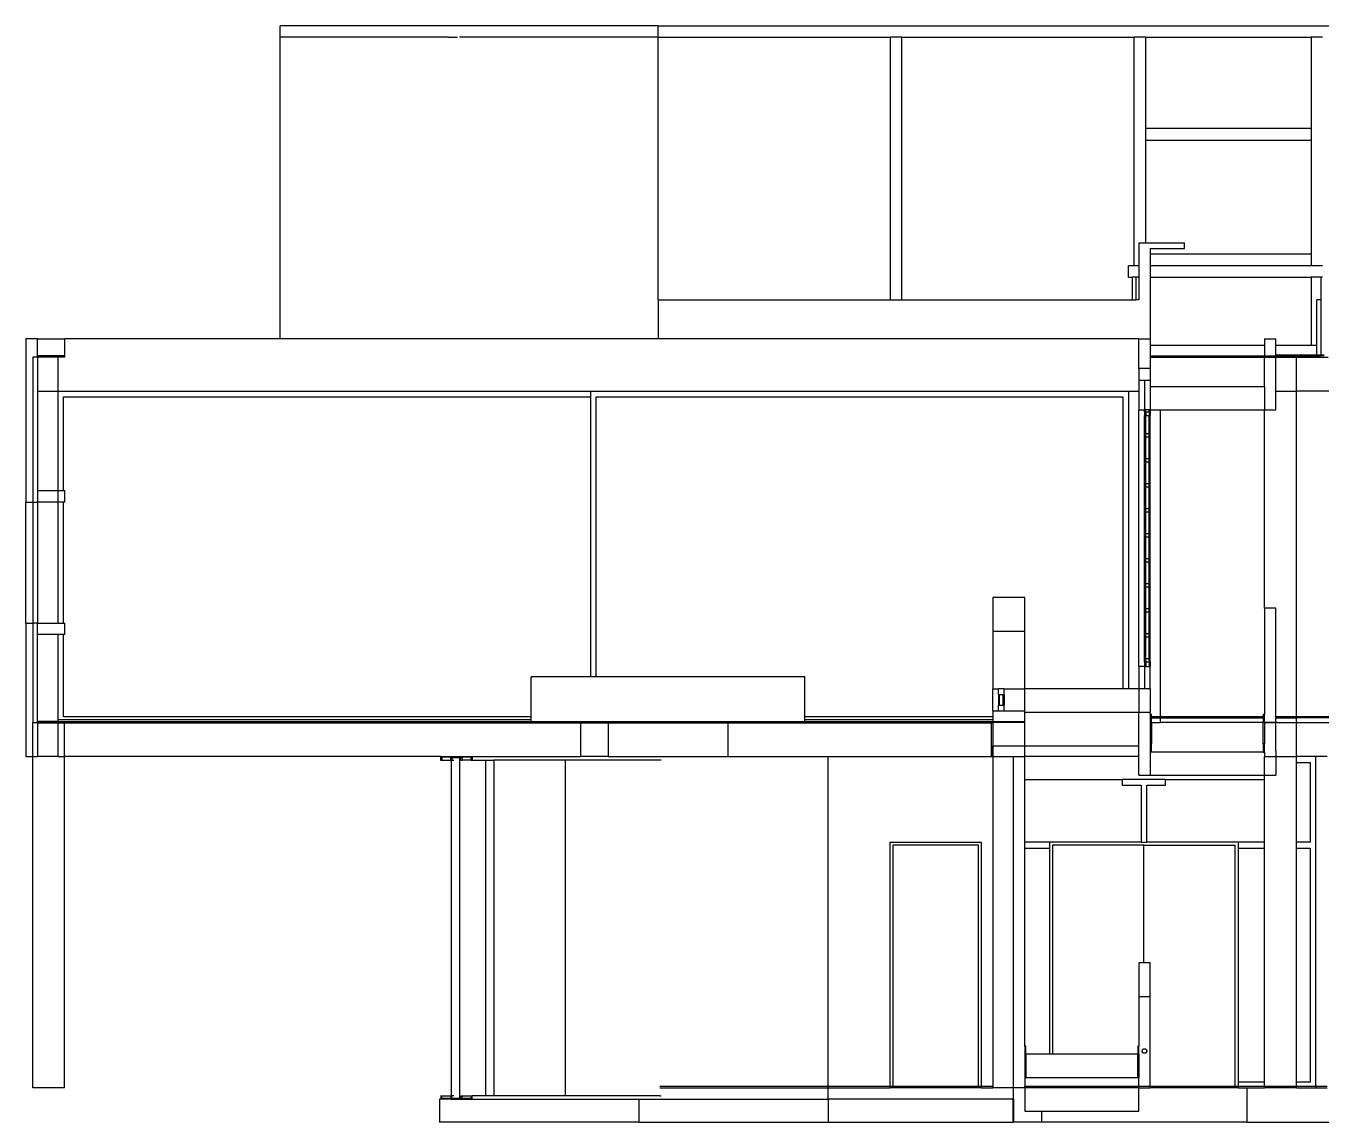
# Model space of a CAD drawing. Header units: centimetres. Extents: x -35.5 to -15.9, y -26.1 to -16.5.
# Drawn here: x -35.47 to -24.13, y -26.1 to -16.5 of the extents above; entities that cross this region are included whole.
import ezdxf

# ---------------------------------------------------------------- set-up
doc = ezdxf.new("R2010")
doc.units = ezdxf.units.CM
doc.layers.add('SectionCutEdges', color=7, linetype='Continuous')

msp = doc.modelspace()

# ---------------------------------------------------------------- linework, layer by layer
for p, q in [((-33.247, -16.597), (-33.247, -16.497)), ((-29.933, -16.497), (-33.247, -16.497)), ((-29.933, -16.597), (-29.933, -16.497)), ((-29.933, -16.497), (-24.051, -16.497)), ((-33.247, -19.237), (-33.247, -16.597)), ((-32.391, -16.597), (-33.247, -16.597)), ((-31.77, -16.597), (-32.391, -16.597)), ((-31.77, -16.597), (-31.693, -16.597)), ((-29.933, -16.597), (-31.674, -16.597)), ((-29.933, -18.897), (-29.933, -16.597)), ((-29.933, -16.597), (-27.898, -16.597)), ((-27.798, -16.597), (-27.898, -16.597)), ((-27.898, -18.897), (-27.898, -16.597)), ((-27.798, -16.597), (-25.763, -16.597)), ((-27.798, -18.897), (-27.798, -16.597)), ((-25.663, -16.597), (-25.763, -16.597)), ((-25.763, -18.597), (-25.763, -16.597)), ((-25.663, -17.397), (-25.663, -16.597)), ((-25.663, -16.597), (-24.213, -16.597)), ((-24.213, -16.597), (-24.213, -17.397)), ((-24.113, -16.597), (-24.213, -16.597)), ((-24.213, -17.397), (-25.663, -17.397)), ((-25.663, -17.497), (-25.663, -17.397)), ((-24.213, -17.397), (-24.213, -17.497)), ((-25.663, -18.397), (-25.663, -17.497)), ((-25.663, -17.497), (-24.213, -17.497)), ((-24.213, -17.497), (-24.213, -18.497)), ((-25.723, -18.397), (-25.723, -18.597)), ((-25.723, -18.397), (-25.663, -18.397)), ((-25.663, -18.397), (-25.323, -18.397)), ((-25.623, -18.447), (-25.323, -18.447)), ((-25.623, -18.447), (-25.623, -18.497)), ((-25.323, -18.447), (-25.323, -18.397)), ((-25.813, -18.697), (-25.813, -18.597)), ((-25.763, -18.597), (-25.813, -18.597)), ((-25.723, -18.597), (-25.763, -18.597)), ((-25.723, -18.597), (-25.723, -18.697)), ((-24.213, -18.497), (-25.623, -18.497)), ((-25.623, -18.497), (-25.623, -18.597)), ((-24.213, -18.597), (-25.623, -18.597)), ((-25.623, -18.597), (-25.623, -18.697)), ((-24.213, -18.497), (-24.213, -18.597)), ((-24.113, -18.597), (-24.213, -18.597)), ((-25.813, -18.697), (-25.778, -18.697)), ((-25.778, -18.897), (-25.778, -18.697)), ((-25.748, -18.697), (-25.778, -18.697)), ((-25.748, -18.697), (-25.748, -18.897)), ((-25.723, -18.697), (-25.748, -18.697)), ((-25.723, -18.697), (-25.723, -18.897)), ((-25.623, -18.697), (-24.213, -18.697)), ((-25.623, -18.697), (-25.623, -19.237)), ((-24.213, -18.697), (-24.213, -19.297)), ((-24.128, -18.697), (-24.213, -18.697)), ((-24.128, -18.697), (-24.128, -18.897)), ((-24.113, -18.697), (-24.128, -18.697)), ((-29.933, -18.897), (-29.933, -19.237)), ((-29.933, -18.897), (-27.898, -18.897)), ((-27.898, -18.897), (-27.798, -18.897)), ((-27.798, -18.897), (-25.778, -18.897)), ((-25.778, -18.897), (-25.748, -18.897)), ((-25.723, -18.897), (-25.748, -18.897)), ((-24.163, -19.297), (-24.163, -18.897)), ((-24.128, -18.897), (-24.163, -18.897)), ((-24.127, -18.897), (-24.128, -18.897)), ((-24.128, -18.897), (-24.128, -19.377)), ((-35.373, -19.387), (-35.373, -19.237)), ((-35.373, -19.397), (-35.373, -19.237)), ((-33.247, -19.237), (-35.133, -19.237)), ((-29.933, -19.237), (-33.247, -19.237)), ((-25.723, -19.237), (-29.933, -19.237)), ((-25.723, -19.497), (-25.723, -19.237)), ((-25.723, -19.237), (-25.623, -19.237)), ((-25.623, -19.237), (-25.623, -19.297)), ((-35.373, -19.397), (-35.413, -19.397)), ((-35.413, -19.397), (-35.413, -20.667)), ((-35.133, -19.387), (-35.373, -19.387)), ((-35.373, -19.397), (-35.373, -19.387)), ((-35.193, -19.397), (-35.193, -19.697)), ((-24.623, -19.297), (-25.623, -19.297)), ((-25.623, -19.297), (-25.623, -19.387)), ((-25.623, -19.387), (-24.623, -19.387)), ((-25.623, -19.387), (-25.623, -19.397)), ((-25.623, -19.397), (-25.623, -19.497)), ((-25.623, -19.397), (-24.623, -19.397)), ((-24.623, -19.387), (-24.523, -19.387)), ((-24.623, -19.397), (-24.523, -19.397)), ((-24.213, -19.297), (-24.523, -19.297)), ((-24.523, -19.387), (-24.163, -19.387)), ((-24.343, -19.697), (-24.343, -19.397)), ((-24.163, -19.297), (-24.213, -19.297)), ((-24.163, -19.377), (-24.163, -19.297)), ((-24.163, -19.387), (-24.163, -19.377)), ((-24.163, -19.397), (-24.163, -19.387)), ((-24.163, -19.387), (-24.128, -19.387)), ((-24.128, -19.377), (-24.128, -19.387)), ((-24.098, -19.387), (-24.128, -19.387)), ((-25.723, -19.6), (-25.673, -19.6)), ((-25.673, -19.6), (-25.673, -19.859)), ((-25.673, -19.6), (-25.623, -19.6)), ((-24.623, -19.6), (-24.623, -19.6)), ((-35.373, -19.697), (-35.193, -19.697)), ((-35.193, -19.697), (-35.193, -20.567)), ((-35.193, -19.697), (-30.528, -19.697)), ((-30.528, -19.697), (-25.813, -19.697)), ((-30.528, -19.697), (-30.528, -19.747)), ((-25.813, -19.697), (-25.813, -22.303)), ((-25.813, -19.697), (-25.723, -19.697)), ((-25.623, -19.657), (-25.623, -19.859)), ((-24.343, -22.547), (-24.343, -19.697)), ((-35.143, -19.747), (-30.528, -19.747)), ((-35.143, -20.567), (-35.143, -19.747)), ((-30.528, -19.747), (-30.528, -22.197)), ((-30.478, -19.747), (-25.863, -19.747)), ((-30.478, -22.197), (-30.478, -19.747)), ((-25.863, -19.747), (-25.863, -22.303)), ((-25.723, -22.107), (-25.723, -19.859)), ((-25.673, -19.878), (-25.663, -19.878)), ((-25.673, -20.067), (-25.673, -19.91)), ((-25.663, -19.878), (-25.663, -19.859)), ((-25.663, -19.878), (-25.663, -19.91)), ((-25.663, -19.878), (-25.633, -19.878)), ((-25.633, -19.878), (-25.633, -19.859)), ((-25.633, -19.878), (-25.633, -19.91)), ((-25.633, -19.878), (-25.623, -19.878)), ((-25.623, -20.067), (-25.623, -19.91)), ((-25.533, -22.547), (-25.533, -19.859)), ((-24.623, -21.597), (-24.623, -19.859)), ((-25.673, -20.286), (-25.673, -20.097)), ((-25.623, -20.286), (-25.623, -20.097)), ((-25.673, -20.505), (-25.673, -20.316)), ((-25.623, -20.505), (-25.623, -20.316)), ((-25.673, -20.724), (-25.673, -20.535)), ((-25.623, -20.724), (-25.623, -20.535)), ((-35.193, -20.567), (-35.193, -20.667)), ((-35.473, -21.727), (-35.473, -20.667)), ((-35.413, -20.667), (-35.413, -21.727)), ((-35.373, -20.667), (-35.373, -21.727)), ((-35.193, -20.667), (-35.193, -21.727)), ((-35.143, -21.727), (-35.143, -20.667)), ((-25.673, -20.943), (-25.673, -20.754)), ((-25.623, -20.943), (-25.623, -20.754)), ((-25.673, -21.162), (-25.673, -20.973)), ((-25.623, -21.162), (-25.623, -20.973)), ((-25.673, -21.381), (-25.673, -21.192)), ((-25.623, -21.381), (-25.623, -21.192)), ((-25.673, -21.599), (-25.673, -21.411)), ((-25.623, -21.599), (-25.623, -21.411)), ((-25.673, -21.818), (-25.673, -21.629)), ((-25.623, -21.818), (-25.623, -21.629)), ((-35.413, -21.727), (-35.413, -22.597)), ((-35.373, -21.827), (-35.373, -21.727)), ((-35.193, -21.827), (-35.193, -22.572)), ((-35.143, -22.547), (-35.143, -21.827)), ((-27.003, -21.797), (-26.723, -21.797)), ((-25.673, -22.037), (-25.673, -21.848)), ((-25.623, -22.037), (-25.623, -21.848)), ((-25.673, -22.067), (-25.663, -22.067)), ((-25.673, -22.107), (-25.673, -22.303)), ((-25.663, -22.056), (-25.663, -22.067)), ((-25.663, -22.067), (-25.663, -22.107)), ((-25.663, -22.067), (-25.633, -22.067)), ((-25.633, -22.056), (-25.633, -22.067)), ((-25.633, -22.067), (-25.633, -22.107)), ((-25.633, -22.067), (-25.623, -22.067)), ((-31.048, -22.547), (-31.048, -22.197)), ((-30.528, -22.197), (-31.048, -22.197)), ((-30.478, -22.197), (-30.528, -22.197)), ((-28.648, -22.197), (-30.478, -22.197)), ((-28.648, -22.547), (-28.648, -22.197)), ((-27.003, -22.497), (-27.003, -22.303)), ((-26.723, -22.303), (-26.723, -22.303)), ((-26.953, -22.354), (-26.953, -22.447)), ((-26.903, -22.354), (-26.903, -22.447)), ((-35.193, -22.572), (-31.048, -22.572)), ((-35.193, -22.572), (-35.193, -22.591)), ((-31.048, -22.547), (-35.143, -22.547)), ((-31.048, -22.572), (-31.048, -22.547)), ((-31.048, -22.591), (-31.048, -22.572)), ((-27.003, -22.547), (-28.648, -22.547)), ((-28.648, -22.572), (-28.648, -22.547)), ((-28.648, -22.572), (-27.003, -22.572)), ((-28.648, -22.591), (-28.648, -22.572)), ((-26.723, -22.507), (-26.723, -22.497)), ((-25.623, -22.526), (-25.613, -22.526)), ((-25.613, -22.547), (-25.613, -22.526)), ((-25.533, -22.547), (-25.613, -22.547)), ((-25.613, -22.557), (-25.613, -22.547)), ((-25.613, -22.597), (-25.613, -22.557)), ((-25.613, -22.557), (-25.533, -22.557)), ((-24.633, -22.547), (-25.533, -22.547)), ((-25.533, -22.597), (-25.533, -22.557)), ((-25.533, -22.557), (-24.633, -22.557)), ((-24.633, -22.526), (-24.623, -22.526)), ((-24.633, -22.526), (-24.633, -22.547)), ((-24.633, -22.547), (-24.633, -22.557)), ((-24.633, -22.557), (-24.633, -22.597)), ((-24.623, -22.547), (-24.623, -22.547)), ((-24.623, -22.557), (-24.623, -22.557)), ((-24.343, -22.557), (-24.343, -22.547)), ((-24.343, -22.597), (-24.343, -22.557)), ((-35.413, -22.597), (-35.413, -22.597)), ((-35.413, -22.897), (-35.413, -22.597)), ((-35.413, -22.597), (-35.373, -22.597)), ((-35.373, -22.587), (-35.193, -22.587)), ((-35.373, -22.587), (-35.373, -22.597)), ((-35.193, -22.597), (-35.373, -22.597)), ((-35.193, -22.591), (-35.193, -22.597)), ((-35.193, -22.597), (-35.193, -22.601)), ((-35.193, -22.601), (-35.193, -22.897)), ((-35.134, -22.897), (-35.134, -22.601)), ((-31.048, -22.597), (-31.048, -22.591)), ((-30.613, -22.897), (-30.613, -22.601)), ((-30.373, -22.597), (-30.373, -22.601)), ((-30.373, -22.601), (-30.373, -22.897)), ((-29.323, -22.597), (-29.323, -22.601)), ((-29.323, -22.601), (-29.323, -22.897)), ((-28.648, -22.597), (-28.648, -22.591)), ((-27.013, -22.897), (-27.013, -22.601)), ((-26.723, -22.591), (-27.003, -22.591)), ((-27.003, -22.597), (-27.003, -22.897)), ((-25.613, -22.597), (-25.613, -22.785)), ((-25.613, -22.597), (-25.533, -22.597)), ((-24.633, -22.597), (-25.533, -22.597)), ((-24.633, -22.786), (-24.633, -22.597)), ((-24.523, -22.597), (-24.523, -22.597)), ((-24.343, -22.897), (-24.343, -22.597)), ((-27.003, -22.897), (-27.003, -22.801)), ((-26.723, -22.801), (-25.723, -22.801)), ((-25.623, -22.785), (-25.623, -22.856)), ((-35.413, -25.797), (-35.413, -22.897)), ((-35.134, -25.797), (-35.134, -22.897)), ((-31.751, -22.902), (-31.741, -22.902)), ((-31.671, -22.907), (-31.662, -22.907)), ((-31.662, -22.902), (-31.652, -22.902)), ((-31.573, -22.902), (-31.563, -22.902)), ((-28.444, -25.787), (-28.444, -22.897)), ((-27.003, -22.897), (-27.003, -25.787)), ((-25.723, -22.897), (-26.723, -22.897)), ((-24.343, -22.947), (-24.343, -22.897)), ((-24.173, -25.787), (-24.173, -22.897)), ((-31.83, -22.927), (-31.751, -22.927)), ((-31.741, -22.927), (-31.725, -22.927)), ((-31.725, -22.927), (-31.725, -22.927)), ((-31.573, -22.927), (-31.652, -22.927)), ((-31.563, -22.927), (-31.444, -22.927)), ((-31.444, -25.867), (-31.444, -22.927)), ((-31.444, -22.927), (-31.375, -22.927)), ((-31.375, -22.927), (-31.375, -25.867)), ((-30.747, -22.927), (-31.375, -22.927)), ((-30.747, -25.867), (-30.747, -22.927)), ((-29.909, -22.927), (-30.747, -22.927)), ((-24.343, -22.947), (-24.223, -22.947)), ((-24.343, -23.647), (-24.343, -22.947)), ((-24.223, -22.947), (-24.223, -23.647)), ((-26.723, -23.097), (-25.868, -23.097)), ((-25.868, -23.097), (-25.868, -23.147)), ((-25.488, -23.097), (-25.868, -23.097)), ((-25.868, -23.147), (-25.703, -23.147)), ((-25.703, -23.147), (-25.703, -23.647)), ((-25.653, -23.647), (-25.653, -23.147)), ((-25.653, -23.147), (-25.488, -23.147)), ((-25.488, -23.147), (-25.488, -23.097)), ((-25.488, -23.097), (-24.623, -23.097)), ((-24.623, -23.097), (-24.623, -23.059)), ((-24.623, -23.647), (-24.623, -23.097)), ((-27.903, -23.647), (-27.103, -23.647)), ((-27.903, -25.787), (-27.903, -23.647)), ((-27.128, -23.672), (-27.878, -23.672)), ((-27.878, -23.672), (-27.878, -25.787)), ((-27.128, -25.787), (-27.128, -23.672)), ((-27.103, -23.647), (-27.103, -25.787)), ((-26.503, -23.647), (-26.723, -23.647)), ((-26.723, -23.697), (-26.503, -23.697)), ((-26.503, -23.697), (-26.503, -23.647)), ((-25.703, -23.647), (-26.503, -23.647)), ((-26.503, -25.503), (-26.503, -23.697)), ((-26.478, -23.672), (-26.478, -25.503)), ((-25.678, -23.672), (-26.478, -23.672)), ((-25.703, -23.647), (-25.653, -23.647)), ((-25.678, -23.672), (-24.878, -23.672)), ((-25.678, -24.703), (-25.678, -23.672)), ((-24.853, -23.647), (-25.653, -23.647)), ((-24.878, -25.787), (-24.878, -23.672)), ((-24.853, -23.647), (-24.853, -23.697)), ((-24.623, -23.647), (-24.853, -23.647)), ((-24.853, -23.697), (-24.623, -23.697)), ((-24.853, -23.697), (-24.853, -25.747)), ((-24.623, -23.697), (-24.623, -23.647)), ((-24.623, -25.747), (-24.623, -23.697)), ((-24.223, -23.647), (-24.343, -23.647)), ((-24.343, -23.697), (-24.343, -23.647)), ((-24.343, -23.697), (-24.223, -23.697)), ((-24.343, -25.747), (-24.343, -23.697)), ((-24.223, -23.697), (-24.223, -25.747)), ((-25.723, -24.997), (-25.623, -24.997)), ((-26.713, -25.503), (-26.713, -25.707)), ((-25.733, -25.707), (-25.733, -25.504)), ((-25.693, -25.471), (-25.692, -25.469)), ((-25.693, -25.472), (-25.693, -25.471)), ((-25.693, -25.474), (-25.693, -25.472)), ((-25.693, -25.476), (-25.693, -25.474)), ((-25.693, -25.478), (-25.693, -25.476)), ((-25.693, -25.48), (-25.693, -25.478)), ((-25.692, -25.482), (-25.693, -25.48)), ((-25.692, -25.469), (-25.691, -25.467)), ((-25.692, -25.484), (-25.692, -25.482)), ((-25.691, -25.486), (-25.692, -25.484)), ((-25.691, -25.465), (-25.689, -25.463)), ((-25.691, -25.467), (-25.691, -25.465)), ((-25.69, -25.487), (-25.691, -25.486)), ((-25.688, -25.489), (-25.69, -25.487)), ((-25.689, -25.463), (-25.688, -25.462)), ((-25.688, -25.462), (-25.687, -25.461)), ((-25.687, -25.49), (-25.688, -25.489)), ((-25.687, -25.461), (-25.685, -25.459)), ((-25.685, -25.491), (-25.687, -25.49)), ((-25.685, -25.459), (-25.684, -25.458)), ((-25.684, -25.493), (-25.685, -25.491)), ((-25.684, -25.458), (-25.682, -25.457)), ((-25.682, -25.494), (-25.684, -25.493)), ((-25.682, -25.457), (-25.68, -25.457)), ((-25.68, -25.494), (-25.682, -25.494)), ((-25.68, -25.457), (-25.678, -25.456)), ((-25.678, -25.495), (-25.68, -25.494)), ((-25.678, -25.456), (-25.676, -25.456)), ((-25.677, -25.495), (-25.678, -25.495)), ((-25.675, -25.495), (-25.677, -25.495)), ((-25.676, -25.456), (-25.674, -25.456)), ((-25.673, -25.495), (-25.675, -25.495)), ((-25.674, -25.456), (-25.672, -25.456)), ((-25.671, -25.495), (-25.673, -25.495)), ((-25.672, -25.456), (-25.67, -25.456)), ((-25.669, -25.495), (-25.671, -25.495)), ((-25.67, -25.456), (-25.669, -25.456)), ((-25.669, -25.456), (-25.667, -25.457)), ((-25.667, -25.494), (-25.669, -25.495)), ((-25.667, -25.457), (-25.665, -25.457)), ((-25.665, -25.494), (-25.667, -25.494)), ((-25.665, -25.457), (-25.663, -25.458)), ((-25.663, -25.493), (-25.665, -25.494)), ((-25.663, -25.458), (-25.661, -25.459)), ((-25.662, -25.492), (-25.663, -25.493)), ((-25.66, -25.49), (-25.662, -25.492)), ((-25.661, -25.459), (-25.66, -25.461)), ((-25.66, -25.461), (-25.659, -25.462)), ((-25.659, -25.489), (-25.66, -25.49)), ((-25.659, -25.462), (-25.657, -25.464)), ((-25.657, -25.487), (-25.659, -25.489)), ((-25.657, -25.464), (-25.656, -25.465)), ((-25.656, -25.486), (-25.657, -25.487)), ((-25.656, -25.465), (-25.655, -25.467)), ((-25.655, -25.484), (-25.656, -25.486)), ((-25.655, -25.467), (-25.655, -25.469)), ((-25.655, -25.469), (-25.654, -25.471)), ((-25.654, -25.48), (-25.655, -25.482)), ((-25.655, -25.482), (-25.655, -25.484)), ((-25.654, -25.471), (-25.654, -25.473)), ((-25.654, -25.473), (-25.653, -25.475)), ((-25.653, -25.477), (-25.654, -25.479)), ((-25.654, -25.479), (-25.654, -25.48)), ((-25.653, -25.475), (-25.653, -25.477)), ((-24.623, -25.747), (-24.853, -25.747)), ((-24.853, -25.747), (-24.853, -25.787)), ((-24.623, -25.787), (-24.623, -25.747)), ((-24.223, -25.747), (-24.343, -25.747)), ((-24.343, -25.787), (-24.343, -25.747)), ((-35.134, -25.797), (-35.413, -25.797)), ((-31.83, -25.867), (-31.751, -25.867)), ((-31.725, -25.867), (-31.741, -25.867)), ((-31.652, -25.867), (-31.573, -25.867)), ((-31.444, -25.867), (-31.563, -25.867)), ((-31.375, -25.867), (-31.444, -25.867)), ((-30.747, -25.867), (-31.375, -25.867)), ((-29.92, -25.867), (-30.747, -25.867)), ((-28.444, -25.787), (-29.92, -25.787)), ((-29.92, -25.797), (-28.444, -25.797)), ((-29.92, -25.867), (-29.909, -25.867)), ((-28.444, -25.797), (-28.444, -25.787)), ((-27.903, -25.787), (-28.444, -25.787)), ((-28.444, -25.797), (-27.903, -25.797)), ((-28.444, -25.897), (-28.444, -25.797)), ((-27.903, -25.797), (-27.903, -25.787)), ((-27.878, -25.787), (-27.903, -25.787)), ((-27.878, -25.797), (-27.903, -25.797)), ((-27.878, -25.787), (-27.878, -25.797)), ((-27.128, -25.787), (-27.878, -25.787)), ((-27.128, -25.797), (-27.878, -25.797)), ((-27.128, -25.797), (-27.128, -25.787)), ((-27.103, -25.787), (-27.128, -25.787)), ((-27.103, -25.797), (-27.128, -25.797)), ((-27.103, -25.787), (-27.103, -25.797)), ((-27.003, -25.787), (-27.103, -25.787)), ((-27.103, -25.797), (-27.003, -25.797)), ((-27.003, -25.787), (-27.003, -25.797)), ((-26.823, -25.797), (-27.003, -25.797)), ((-26.822, -25.897), (-26.822, -25.797)), ((-26.723, -25.797), (-26.723, -26.001)), ((-25.723, -26.001), (-25.723, -25.797)), ((-25.723, -26.001), (-25.723, -25.797)), ((-24.878, -25.797), (-24.878, -25.787)), ((-24.853, -25.787), (-24.853, -25.797)), ((-24.773, -26.097), (-24.773, -25.797)), ((-24.623, -25.797), (-24.623, -25.787)), ((-24.343, -25.797), (-24.343, -25.787)), ((-24.173, -25.797), (-24.173, -25.787)), ((-31.751, -25.892), (-31.748, -25.892)), ((-31.662, -25.892), (-31.652, -25.892)), ((-31.573, -25.892), (-31.563, -25.892)), ((-30.1, -26.097), (-30.1, -25.897)), ((-28.444, -25.897), (-28.444, -26.097)), ((-26.823, -25.897), (-26.822, -25.897)), ((-26.822, -25.897), (-26.822, -26.097)), ((-26.723, -26.001), (-26.573, -26.001)), ((-26.573, -26.097), (-26.573, -26.001)), ((-26.573, -26.001), (-25.723, -26.001))]:
    msp.add_line(p, q)
at = {"layer": 'SectionCutEdges'}
for p, q in [((-35.473, -19.237), (-35.473, -20.667)), ((-35.373, -19.237), (-35.473, -19.237)), ((-35.373, -19.237), (-35.133, -19.237)), ((-35.133, -19.387), (-35.133, -19.237)), ((-24.623, -19.237), (-24.523, -19.237)), ((-24.623, -19.237), (-24.623, -19.297)), ((-24.523, -19.297), (-24.523, -19.237)), ((-35.373, -19.397), (-35.373, -19.697)), ((-35.193, -19.397), (-35.373, -19.397)), ((-35.133, -19.397), (-35.193, -19.397)), ((-35.133, -19.397), (-35.133, -19.387)), ((-24.623, -19.297), (-24.623, -19.387)), ((-24.623, -19.387), (-24.623, -19.397)), ((-24.623, -19.6), (-24.623, -19.397)), ((-24.523, -19.377), (-24.523, -19.297)), ((-24.523, -19.377), (-24.163, -19.377)), ((-24.523, -19.387), (-24.523, -19.377)), ((-24.523, -19.397), (-24.523, -19.387)), ((-24.523, -19.647), (-24.523, -19.397)), ((-24.523, -19.397), (-24.343, -19.397)), ((-24.343, -19.397), (-24.163, -19.397)), ((-24.163, -19.377), (-24.128, -19.377)), ((-24.163, -19.397), (-24.063, -19.397)), ((-24.128, -19.377), (-24.098, -19.377)), ((-25.623, -19.497), (-25.723, -19.497)), ((-25.723, -19.497), (-25.723, -19.6)), ((-25.623, -19.497), (-25.623, -19.6)), ((-25.723, -19.6), (-25.723, -19.697)), ((-25.623, -19.6), (-25.623, -19.657)), ((-24.623, -19.624), (-24.623, -19.6)), ((-24.623, -19.657), (-24.623, -19.624)), ((-35.373, -19.697), (-35.373, -20.567)), ((-25.723, -19.697), (-25.723, -19.859)), ((-24.623, -19.657), (-25.623, -19.657)), ((-24.623, -19.657), (-24.623, -19.859)), ((-24.523, -19.697), (-24.523, -19.647)), ((-24.523, -19.859), (-24.523, -19.697)), ((-24.523, -19.697), (-24.346, -19.697)), ((-24.346, -19.697), (-24.344, -19.697)), ((-24.344, -19.697), (-24.343, -19.697)), ((-23.883, -19.697), (-24.343, -19.697)), ((-25.723, -19.859), (-25.673, -19.859)), ((-25.673, -19.878), (-25.673, -19.859)), ((-25.663, -19.859), (-25.673, -19.859)), ((-25.673, -19.878), (-25.673, -19.91)), ((-25.673, -19.91), (-25.663, -19.91)), ((-25.633, -19.859), (-25.663, -19.859)), ((-25.663, -20.067), (-25.663, -19.91)), ((-25.663, -19.91), (-25.633, -19.91)), ((-25.623, -19.859), (-25.633, -19.859)), ((-25.633, -20.067), (-25.633, -19.91)), ((-25.633, -19.91), (-25.623, -19.91)), ((-25.623, -19.878), (-25.623, -19.859)), ((-25.623, -19.859), (-25.533, -19.859)), ((-25.623, -19.878), (-25.623, -19.91)), ((-25.533, -19.859), (-24.623, -19.859)), ((-24.623, -19.859), (-24.523, -19.859)), ((-25.673, -20.097), (-25.673, -20.067)), ((-25.673, -20.067), (-25.663, -20.067)), ((-25.663, -20.067), (-25.633, -20.067)), ((-25.663, -20.097), (-25.663, -20.067)), ((-25.633, -20.067), (-25.623, -20.067)), ((-25.633, -20.097), (-25.633, -20.067)), ((-25.623, -20.097), (-25.623, -20.067)), ((-25.673, -20.097), (-25.663, -20.097)), ((-25.663, -20.097), (-25.633, -20.097)), ((-25.663, -20.286), (-25.663, -20.097)), ((-25.633, -20.097), (-25.623, -20.097)), ((-25.633, -20.286), (-25.633, -20.097)), ((-25.673, -20.316), (-25.673, -20.286)), ((-25.673, -20.286), (-25.663, -20.286)), ((-25.663, -20.286), (-25.633, -20.286)), ((-25.663, -20.316), (-25.663, -20.286)), ((-25.633, -20.286), (-25.623, -20.286)), ((-25.633, -20.316), (-25.633, -20.286)), ((-25.623, -20.316), (-25.623, -20.286)), ((-25.673, -20.316), (-25.663, -20.316)), ((-25.663, -20.316), (-25.633, -20.316)), ((-25.663, -20.505), (-25.663, -20.316)), ((-25.633, -20.316), (-25.623, -20.316)), ((-25.633, -20.505), (-25.633, -20.316)), ((-25.673, -20.535), (-25.673, -20.505)), ((-25.673, -20.505), (-25.663, -20.505)), ((-25.673, -20.535), (-25.663, -20.535)), ((-25.663, -20.505), (-25.633, -20.505)), ((-25.663, -20.535), (-25.663, -20.505)), ((-25.663, -20.535), (-25.633, -20.535)), ((-25.663, -20.724), (-25.663, -20.535)), ((-25.633, -20.505), (-25.623, -20.505)), ((-25.633, -20.535), (-25.633, -20.505)), ((-25.633, -20.535), (-25.623, -20.535)), ((-25.633, -20.724), (-25.633, -20.535)), ((-25.623, -20.535), (-25.623, -20.505)), ((-35.373, -20.567), (-35.193, -20.567)), ((-35.373, -20.567), (-35.373, -20.667)), ((-35.193, -20.567), (-35.143, -20.567)), ((-35.143, -20.567), (-35.133, -20.567)), ((-35.133, -20.667), (-35.133, -20.567)), ((-35.473, -20.667), (-35.413, -20.667)), ((-35.413, -20.667), (-35.373, -20.667)), ((-35.193, -20.667), (-35.373, -20.667)), ((-35.143, -20.667), (-35.193, -20.667)), ((-35.133, -20.667), (-35.143, -20.667)), ((-25.673, -20.754), (-25.673, -20.724)), ((-25.673, -20.724), (-25.663, -20.724)), ((-25.673, -20.754), (-25.663, -20.754)), ((-25.663, -20.724), (-25.633, -20.724)), ((-25.663, -20.754), (-25.663, -20.724)), ((-25.663, -20.754), (-25.633, -20.754)), ((-25.663, -20.943), (-25.663, -20.754)), ((-25.633, -20.724), (-25.623, -20.724)), ((-25.633, -20.754), (-25.633, -20.724)), ((-25.633, -20.754), (-25.623, -20.754)), ((-25.633, -20.943), (-25.633, -20.754)), ((-25.623, -20.754), (-25.623, -20.724)), ((-25.673, -20.973), (-25.673, -20.943)), ((-25.673, -20.943), (-25.663, -20.943)), ((-25.673, -20.973), (-25.663, -20.973)), ((-25.663, -20.943), (-25.633, -20.943)), ((-25.663, -20.973), (-25.663, -20.943)), ((-25.663, -20.973), (-25.633, -20.973)), ((-25.663, -21.162), (-25.663, -20.973)), ((-25.633, -20.943), (-25.623, -20.943)), ((-25.633, -20.973), (-25.633, -20.943)), ((-25.633, -20.973), (-25.623, -20.973)), ((-25.633, -21.162), (-25.633, -20.973)), ((-25.623, -20.973), (-25.623, -20.943)), ((-25.673, -21.192), (-25.673, -21.162)), ((-25.673, -21.162), (-25.663, -21.162)), ((-25.673, -21.192), (-25.663, -21.192)), ((-25.663, -21.162), (-25.633, -21.162)), ((-25.663, -21.192), (-25.663, -21.162)), ((-25.663, -21.192), (-25.633, -21.192)), ((-25.663, -21.381), (-25.663, -21.192)), ((-25.633, -21.162), (-25.623, -21.162)), ((-25.633, -21.192), (-25.633, -21.162)), ((-25.633, -21.192), (-25.623, -21.192)), ((-25.633, -21.381), (-25.633, -21.192)), ((-25.623, -21.192), (-25.623, -21.162)), ((-25.673, -21.411), (-25.673, -21.381)), ((-25.673, -21.381), (-25.663, -21.381)), ((-25.673, -21.411), (-25.663, -21.411)), ((-25.663, -21.381), (-25.633, -21.381)), ((-25.663, -21.411), (-25.663, -21.381)), ((-25.663, -21.411), (-25.633, -21.411)), ((-25.663, -21.599), (-25.663, -21.411)), ((-25.633, -21.381), (-25.623, -21.381)), ((-25.633, -21.411), (-25.633, -21.381)), ((-25.633, -21.411), (-25.623, -21.411)), ((-25.633, -21.599), (-25.633, -21.411)), ((-25.623, -21.411), (-25.623, -21.381)), ((-27.003, -21.503), (-27.003, -21.797)), ((-26.723, -21.503), (-27.003, -21.503)), ((-26.723, -21.797), (-26.723, -21.503)), ((-25.673, -21.629), (-25.673, -21.599)), ((-25.673, -21.599), (-25.663, -21.599)), ((-25.673, -21.629), (-25.663, -21.629)), ((-25.663, -21.599), (-25.633, -21.599)), ((-25.663, -21.629), (-25.663, -21.599)), ((-25.663, -21.629), (-25.633, -21.629)), ((-25.663, -21.818), (-25.663, -21.629)), ((-25.633, -21.599), (-25.623, -21.599)), ((-25.633, -21.629), (-25.633, -21.599)), ((-25.633, -21.629), (-25.623, -21.629)), ((-25.633, -21.818), (-25.633, -21.629)), ((-25.623, -21.629), (-25.623, -21.599)), ((-24.623, -21.597), (-24.623, -21.597)), ((-24.623, -21.597), (-24.623, -22.526)), ((-24.523, -21.597), (-24.623, -21.597)), ((-24.523, -22.547), (-24.523, -21.597)), ((-35.473, -21.727), (-35.413, -21.727)), ((-35.473, -21.727), (-35.473, -22.897)), ((-35.373, -21.727), (-35.413, -21.727)), ((-35.373, -21.727), (-35.193, -21.727)), ((-35.193, -21.727), (-35.143, -21.727)), ((-35.143, -21.727), (-35.133, -21.727)), ((-35.133, -21.827), (-35.133, -21.727)), ((-35.193, -21.827), (-35.373, -21.827)), ((-35.373, -22.591), (-35.373, -21.827)), ((-35.143, -21.827), (-35.193, -21.827)), ((-35.133, -21.827), (-35.143, -21.827)), ((-27.003, -21.797), (-27.003, -22.303)), ((-26.723, -22.303), (-26.723, -21.797)), ((-25.673, -21.848), (-25.673, -21.818)), ((-25.673, -21.818), (-25.663, -21.818)), ((-25.673, -21.848), (-25.663, -21.848)), ((-25.663, -21.818), (-25.633, -21.818)), ((-25.663, -21.848), (-25.663, -21.818)), ((-25.663, -21.848), (-25.633, -21.848)), ((-25.663, -22.037), (-25.663, -21.848)), ((-25.633, -21.818), (-25.623, -21.818)), ((-25.633, -21.848), (-25.633, -21.818)), ((-25.633, -21.848), (-25.623, -21.848)), ((-25.633, -22.037), (-25.633, -21.848)), ((-25.623, -21.848), (-25.623, -21.818)), ((-25.723, -22.107), (-25.723, -22.303)), ((-25.673, -22.107), (-25.723, -22.107)), ((-25.673, -22.067), (-25.673, -22.037)), ((-25.673, -22.037), (-25.663, -22.037)), ((-25.673, -22.067), (-25.673, -22.107)), ((-25.673, -22.107), (-25.663, -22.107)), ((-25.663, -22.037), (-25.633, -22.037)), ((-25.663, -22.056), (-25.663, -22.037)), ((-25.663, -22.107), (-25.633, -22.107)), ((-25.633, -22.037), (-25.623, -22.037)), ((-25.633, -22.056), (-25.633, -22.037)), ((-25.633, -22.107), (-25.623, -22.107)), ((-25.623, -22.067), (-25.623, -22.037)), ((-25.623, -22.067), (-25.623, -22.107)), ((-25.623, -22.303), (-25.623, -22.107)), ((-27.003, -22.303), (-26.953, -22.303)), ((-26.953, -22.354), (-26.953, -22.303)), ((-26.903, -22.303), (-26.953, -22.303)), ((-26.903, -22.354), (-26.903, -22.303)), ((-26.903, -22.303), (-26.723, -22.303)), ((-26.723, -22.497), (-26.723, -22.303)), ((-25.863, -22.303), (-26.723, -22.303)), ((-25.813, -22.303), (-25.863, -22.303)), ((-25.723, -22.303), (-25.813, -22.303)), ((-25.723, -22.303), (-25.723, -22.303)), ((-25.723, -22.303), (-25.723, -22.507)), ((-25.673, -22.303), (-25.723, -22.303)), ((-25.623, -22.303), (-25.673, -22.303)), ((-25.623, -22.303), (-25.623, -22.507)), ((-26.953, -22.354), (-26.943, -22.354)), ((-26.953, -22.497), (-26.953, -22.447)), ((-26.953, -22.447), (-26.943, -22.447)), ((-26.943, -22.447), (-26.943, -22.354)), ((-26.943, -22.354), (-26.913, -22.354)), ((-26.943, -22.447), (-26.913, -22.447)), ((-26.913, -22.447), (-26.913, -22.354)), ((-26.913, -22.354), (-26.903, -22.354)), ((-26.913, -22.447), (-26.903, -22.447)), ((-26.903, -22.497), (-26.903, -22.447)), ((-27.003, -22.497), (-26.953, -22.497)), ((-27.003, -22.497), (-27.003, -22.547)), ((-27.003, -22.547), (-27.003, -22.572)), ((-27.003, -22.572), (-27.003, -22.591)), ((-26.953, -22.497), (-26.903, -22.497)), ((-26.903, -22.497), (-26.723, -22.497)), ((-26.723, -22.507), (-25.723, -22.507)), ((-26.723, -22.591), (-26.723, -22.507)), ((-25.723, -22.801), (-25.723, -22.507)), ((-25.723, -22.507), (-25.623, -22.507)), ((-25.623, -22.526), (-25.623, -22.507)), ((-25.623, -22.526), (-25.623, -22.785)), ((-24.623, -22.547), (-24.623, -22.526)), ((-24.623, -22.557), (-24.623, -22.547)), ((-24.623, -22.597), (-24.623, -22.557)), ((-24.523, -22.547), (-24.523, -22.557)), ((-24.346, -22.547), (-24.523, -22.547)), ((-24.523, -22.557), (-24.346, -22.557)), ((-24.523, -22.597), (-24.523, -22.557)), ((-24.344, -22.547), (-24.346, -22.547)), ((-24.344, -22.557), (-24.346, -22.557)), ((-24.343, -22.547), (-24.344, -22.547)), ((-24.344, -22.557), (-24.343, -22.557)), ((-23.883, -22.547), (-24.343, -22.547)), ((-23.883, -22.557), (-24.343, -22.557)), ((-35.373, -22.591), (-35.193, -22.591)), ((-35.373, -22.591), (-35.373, -22.597)), ((-35.373, -22.597), (-35.373, -22.601)), ((-35.193, -22.597), (-35.373, -22.597)), ((-35.373, -22.601), (-35.373, -22.897)), ((-35.373, -22.601), (-35.193, -22.601)), ((-31.048, -22.591), (-35.193, -22.591)), ((-35.193, -22.597), (-31.048, -22.597)), ((-35.193, -22.601), (-35.134, -22.601)), ((-35.134, -22.601), (-30.613, -22.601)), ((-28.648, -22.591), (-31.048, -22.591)), ((-30.373, -22.597), (-31.048, -22.597)), ((-30.613, -22.601), (-30.373, -22.601)), ((-30.373, -22.597), (-29.323, -22.597)), ((-30.373, -22.601), (-29.323, -22.601)), ((-28.648, -22.597), (-29.323, -22.597)), ((-29.323, -22.601), (-27.013, -22.601)), ((-27.003, -22.591), (-28.648, -22.591)), ((-28.648, -22.597), (-27.003, -22.597)), ((-27.013, -22.601), (-27.003, -22.601)), ((-27.003, -22.591), (-27.003, -22.597)), ((-26.723, -22.597), (-27.003, -22.597)), ((-27.003, -22.597), (-27.003, -22.601)), ((-27.003, -22.601), (-27.003, -22.801)), ((-26.723, -22.597), (-26.723, -22.591)), ((-26.723, -22.801), (-26.723, -22.597)), ((-24.523, -22.597), (-24.623, -22.597)), ((-24.623, -22.597), (-24.623, -22.597)), ((-24.623, -22.597), (-24.623, -22.786)), ((-24.623, -22.597), (-24.524, -22.597)), ((-24.523, -22.597), (-24.524, -22.597)), ((-24.511, -22.597), (-24.523, -22.597)), ((-24.523, -22.848), (-24.523, -22.597)), ((-24.511, -22.597), (-24.343, -22.597)), ((-24.343, -22.597), (-23.883, -22.597)), ((-27.003, -22.801), (-26.723, -22.801)), ((-26.723, -22.897), (-26.723, -22.801)), ((-25.723, -22.897), (-25.723, -22.801)), ((-25.723, -22.801), (-25.723, -22.801)), ((-25.623, -22.785), (-25.624, -22.801)), ((-25.624, -22.801), (-25.623, -22.856)), ((-25.613, -22.785), (-25.623, -22.785)), ((-25.613, -22.856), (-25.613, -22.785)), ((-24.633, -22.786), (-24.633, -22.857)), ((-24.623, -22.786), (-24.633, -22.786)), ((-24.623, -22.857), (-24.623, -22.786)), ((-35.473, -22.897), (-35.413, -22.897)), ((-35.413, -22.897), (-35.373, -22.897)), ((-35.193, -22.897), (-35.373, -22.897)), ((-35.193, -22.897), (-35.134, -22.897)), ((-31.838, -22.897), (-35.134, -22.897)), ((-31.838, -22.927), (-31.838, -22.897)), ((-31.838, -22.897), (-31.563, -22.897)), ((-31.751, -22.902), (-31.83, -22.902)), ((-31.83, -22.902), (-31.83, -22.927)), ((-31.751, -22.927), (-31.751, -22.902)), ((-31.748, -22.907), (-31.741, -22.907)), ((-31.748, -22.907), (-31.748, -22.927)), ((-31.662, -22.902), (-31.741, -22.902)), ((-31.741, -22.902), (-31.741, -22.907)), ((-31.741, -22.907), (-31.741, -22.927)), ((-31.671, -22.907), (-31.741, -22.907)), ((-31.671, -25.892), (-31.671, -22.907)), ((-31.662, -22.907), (-31.662, -22.902)), ((-31.662, -22.927), (-31.662, -22.907)), ((-31.652, -22.902), (-31.652, -22.927)), ((-31.573, -22.902), (-31.652, -22.902)), ((-31.573, -22.927), (-31.573, -22.902)), ((-31.563, -22.897), (-31.563, -22.902)), ((-31.563, -22.897), (-30.613, -22.897)), ((-31.563, -22.902), (-31.563, -22.927)), ((-30.373, -22.897), (-30.613, -22.897)), ((-30.373, -22.897), (-29.909, -22.897)), ((-29.909, -22.897), (-29.323, -22.897)), ((-29.323, -22.897), (-28.444, -22.897)), ((-28.444, -22.897), (-27.013, -22.897)), ((-27.013, -22.897), (-27.003, -22.897)), ((-27.003, -22.897), (-26.823, -22.897)), ((-26.823, -22.897), (-26.823, -25.797)), ((-26.823, -22.897), (-26.723, -22.897)), ((-26.723, -23.097), (-26.723, -22.897)), ((-25.723, -23.059), (-25.723, -22.897)), ((-25.623, -22.857), (-25.623, -22.856)), ((-25.623, -22.856), (-25.613, -22.856)), ((-25.623, -22.857), (-25.623, -23.059)), ((-24.633, -22.857), (-25.623, -22.857)), ((-24.633, -22.857), (-24.623, -22.857)), ((-24.623, -22.857), (-24.623, -22.897)), ((-24.623, -23.059), (-24.623, -22.897)), ((-24.623, -22.897), (-24.523, -22.897)), ((-24.523, -22.848), (-24.523, -22.897)), ((-24.523, -22.897), (-24.523, -23.059)), ((-24.523, -22.897), (-24.343, -22.897)), ((-24.173, -22.897), (-24.343, -22.897)), ((-24.073, -22.897), (-24.173, -22.897)), ((-31.841, -22.927), (-31.838, -22.927)), ((-31.838, -22.927), (-31.83, -22.927)), ((-31.83, -22.927), (-31.83, -22.927)), ((-31.751, -22.927), (-31.748, -22.927)), ((-31.748, -22.927), (-31.748, -25.867)), ((-31.748, -22.927), (-31.741, -22.927)), ((-31.741, -22.927), (-31.741, -22.927)), ((-31.662, -22.927), (-31.652, -22.927)), ((-31.652, -22.927), (-31.652, -22.927)), ((-31.573, -22.927), (-31.563, -22.927)), ((-31.563, -22.927), (-31.563, -22.927)), ((-26.723, -23.647), (-26.723, -23.097)), ((-25.723, -23.059), (-25.623, -23.059)), ((-25.623, -23.059), (-24.623, -23.059)), ((-24.623, -23.059), (-24.523, -23.059)), ((-26.723, -23.697), (-26.723, -23.647)), ((-26.723, -25.432), (-26.723, -23.697)), ((-25.723, -24.703), (-25.723, -24.997)), ((-25.678, -24.703), (-25.723, -24.703)), ((-25.623, -24.703), (-25.678, -24.703)), ((-25.623, -24.997), (-25.623, -24.703)), ((-25.723, -24.997), (-25.723, -25.433)), ((-25.623, -25.787), (-25.623, -24.997)), ((-26.723, -25.432), (-26.723, -25.503)), ((-26.713, -25.432), (-26.723, -25.432)), ((-26.723, -25.503), (-26.713, -25.503)), ((-26.723, -25.503), (-26.723, -25.707)), ((-26.713, -25.503), (-26.713, -25.432)), ((-26.503, -25.503), (-26.713, -25.503)), ((-26.478, -25.503), (-26.503, -25.503)), ((-25.733, -25.503), (-26.478, -25.503)), ((-25.733, -25.433), (-25.733, -25.503)), ((-25.723, -25.433), (-25.733, -25.433)), ((-25.733, -25.503), (-25.733, -25.504)), ((-25.723, -25.503), (-25.733, -25.503)), ((-25.733, -25.504), (-25.723, -25.504)), ((-25.723, -25.503), (-25.723, -25.433)), ((-25.723, -25.503), (-25.723, -25.504)), ((-25.723, -25.504), (-25.723, -25.707)), ((-26.723, -25.707), (-26.713, -25.707)), ((-26.723, -25.707), (-26.723, -25.787)), ((-26.713, -25.707), (-25.733, -25.707)), ((-25.733, -25.707), (-25.723, -25.707)), ((-25.723, -25.787), (-25.723, -25.707)), ((-31.841, -25.867), (-31.838, -25.867)), ((-31.838, -25.867), (-31.83, -25.867)), ((-31.838, -25.867), (-31.838, -25.897)), ((-31.83, -25.892), (-31.83, -25.867)), ((-31.83, -25.867), (-31.83, -25.867)), ((-31.751, -25.867), (-31.751, -25.892)), ((-31.751, -25.867), (-31.748, -25.867)), ((-31.748, -25.867), (-31.748, -25.892)), ((-31.748, -25.867), (-31.741, -25.867)), ((-31.741, -25.892), (-31.741, -25.867)), ((-31.741, -25.867), (-31.741, -25.867)), ((-31.662, -25.867), (-31.662, -25.892)), ((-31.662, -25.867), (-31.652, -25.867)), ((-31.652, -25.892), (-31.652, -25.867)), ((-31.652, -25.867), (-31.652, -25.867)), ((-31.573, -25.867), (-31.573, -25.892)), ((-31.573, -25.867), (-31.563, -25.867)), ((-31.563, -25.867), (-31.563, -25.867)), ((-31.563, -25.892), (-31.563, -25.867)), ((-26.822, -25.797), (-26.823, -25.797)), ((-26.823, -25.797), (-26.823, -25.897)), ((-26.823, -25.797), (-26.823, -25.797)), ((-26.723, -25.797), (-26.822, -25.797)), ((-26.723, -25.797), (-26.723, -25.787)), ((-25.723, -25.787), (-26.723, -25.787)), ((-25.723, -25.797), (-26.723, -25.797)), ((-25.723, -25.797), (-25.723, -25.787)), ((-25.623, -25.787), (-25.723, -25.787)), ((-25.723, -25.797), (-25.623, -25.797)), ((-25.623, -25.797), (-25.623, -25.787)), ((-24.878, -25.787), (-25.623, -25.787)), ((-24.878, -25.797), (-25.623, -25.797)), ((-24.853, -25.787), (-24.878, -25.787)), ((-24.853, -25.797), (-24.878, -25.797)), ((-24.623, -25.787), (-24.853, -25.787)), ((-24.853, -25.797), (-24.773, -25.797)), ((-24.773, -25.797), (-24.623, -25.797)), ((-24.343, -25.787), (-24.623, -25.787)), ((-24.343, -25.797), (-24.623, -25.797)), ((-24.173, -25.787), (-24.343, -25.787)), ((-24.343, -25.797), (-24.173, -25.797)), ((-24.073, -25.787), (-24.173, -25.787)), ((-24.173, -25.797), (-24.073, -25.797)), ((-31.851, -25.897), (-31.851, -26.097)), ((-31.838, -25.897), (-31.851, -25.897)), ((-31.748, -25.897), (-31.838, -25.897)), ((-31.751, -25.892), (-31.83, -25.892)), ((-31.748, -25.892), (-31.748, -25.897)), ((-31.748, -25.897), (-31.671, -25.897)), ((-31.725, -25.892), (-31.741, -25.892)), ((-31.671, -25.892), (-31.725, -25.892)), ((-31.671, -25.897), (-31.671, -25.892)), ((-31.662, -25.892), (-31.671, -25.892)), ((-31.671, -25.897), (-31.563, -25.897)), ((-31.573, -25.892), (-31.652, -25.892)), ((-31.563, -25.897), (-31.563, -25.892)), ((-31.563, -25.897), (-30.1, -25.897)), ((-30.1, -25.897), (-28.444, -25.897)), ((-26.823, -25.897), (-28.444, -25.897)), ((-26.823, -26.097), (-26.823, -25.897)), ((-30.1, -26.097), (-31.851, -26.097)), ((-30.1, -26.097), (-28.444, -26.097)), ((-28.444, -26.097), (-26.823, -26.097)), ((-26.822, -26.097), (-26.823, -26.097)), ((-26.573, -26.097), (-26.822, -26.097)), ((-24.773, -26.097), (-26.573, -26.097)), ((-24.773, -26.097), (-23.783, -26.097))]:
    msp.add_line(p, q, dxfattribs=at)

doc.saveas('drawing.dxf')
